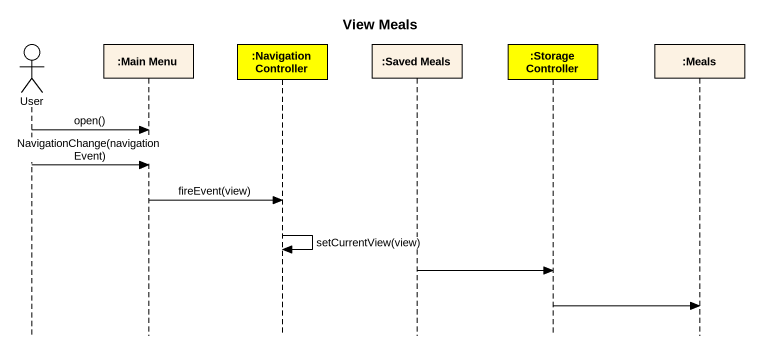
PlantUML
@startuml
title View Meals
hide footbox
actor User
participant ":Main Menu" as Main_Menu
participant ":Navigation Controller" as Navigation_Controller #FFFF00
participant ":Saved Meals" as Saved_Meals
participant ":Storage Controller" as Storage_Controller #FFFF00
participant ":Meals" as Meals

User -> Main_Menu : open()
User -> Main_Menu : NavigationChange(navigationEvent)
Main_Menu -> Navigation_Controller : fireEvent(view)
Navigation_Controller -> Navigation_Controller : setCurrentView(view)
Saved_Meals -> Storage_Controller
Storage_Controller -> Meals
@enduml
